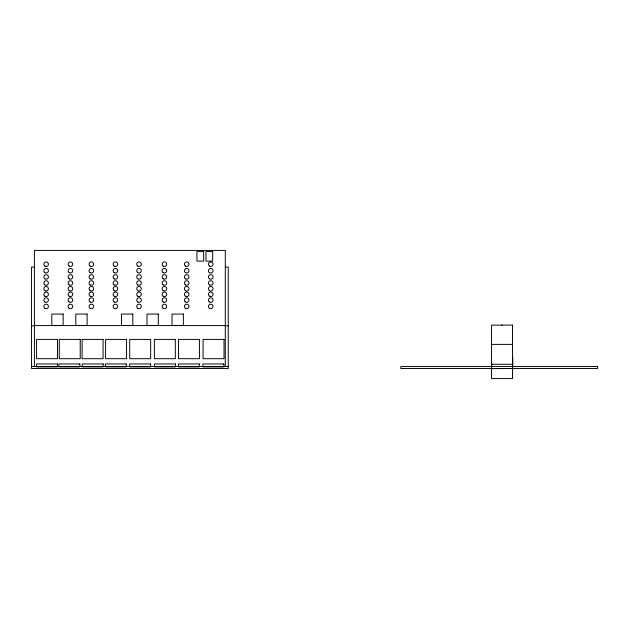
<?xml version="1.0" encoding="UTF-8"?>
<svg xmlns="http://www.w3.org/2000/svg" width="629" height="629" viewBox="0 0 629 629"><rect width="100%" height="100%" fill="white"/><g stroke="black" fill="none" stroke-linecap="round" stroke-linejoin="round"><path stroke-width="0.94" d="M491.823 366.479L491.831 363.57M491.54 368.633L512.501 368.523M34.398 267.097L31.45 267.097L31.45 366.558L228.248 366.558M225.292 267.097L228.248 267.097L228.248 368.523L31.544 368.523L31.544 366.558M34.398 325.57L225.292 325.57M31.45 325.861L34.398 325.861M225.292 325.861L228.248 325.861M491.54 344.385L512.501 344.385M491.54 364.277L512.501 364.277M512.792 357.752L512.792 366.479M502.021 324.863L502.021 325.358M225.292 366.558L225.292 250.421L34.398 250.421L34.398 366.558M203.654 251.545L196.948 251.545L196.948 261.129L203.654 261.129L203.654 251.545M212.665 251.545L205.958 251.545L205.958 261.129L212.665 261.129L212.665 251.545M63.128 314.06L51.83 314.06L51.83 325.484L63.128 325.484L63.128 314.06M87.101 314.06L75.794 314.06L75.794 325.484L87.101 325.484L87.101 314.06M132.813 314.06L121.507 314.06L121.507 325.484L132.813 325.484L132.813 314.06M158.311 314.06L147.005 314.06L147.005 325.484L158.311 325.484L158.311 314.06M183.361 314.06L172.055 314.06L172.055 325.484L183.361 325.484L183.361 314.06M512.501 325.107L491.54 325.107L491.54 378.579L512.501 378.579L512.501 325.107M57.538 339.408L36.576 339.408L36.576 358.695L57.538 358.695L57.538 339.408M80.229 339.408L59.275 339.408L59.275 358.695L80.229 358.695L80.229 339.408M103.062 339.408L82.108 339.408L82.108 358.695L103.062 358.695L103.062 339.408M126.555 339.408L105.601 339.408L105.601 358.695L126.555 358.695L126.555 339.408M150.661 339.408L129.708 339.408L129.708 358.695L150.661 358.695L150.661 339.408M175.318 339.408L154.364 339.408L154.364 358.695L175.318 358.695L175.318 339.408M199.44 339.408L178.479 339.408L178.479 358.695L199.44 358.695L199.44 339.408M224.018 339.408L203.065 339.408L203.065 358.695L224.018 358.695L224.018 339.408M57.538 363.963L36.576 363.963L36.576 366.911L57.538 366.911L57.538 363.963M79.844 363.963L58.89 363.963L58.89 366.911L79.844 366.911L79.844 363.963M103.172 363.963L82.218 363.963L82.218 366.911L103.172 366.911L103.172 363.963M126.311 363.963L105.358 363.963L105.358 366.911L126.311 366.911L126.311 363.963M150.598 363.963L129.645 363.963L129.645 366.911L150.598 366.911L150.598 363.963M175.46 363.963L154.498 363.963L154.498 366.911L175.46 366.911L175.46 363.963M199.362 363.963L178.408 363.963L178.408 366.911L199.362 366.911L199.362 363.963M223.838 363.963L202.884 363.963L202.884 366.911L223.838 366.911L223.838 363.963M597.55 366.558L400.846 366.558L400.846 368.523L597.55 368.523L597.55 366.558M44.863 266.106A2.296 2.296 0 0 0 48.425 264.345A2.296 2.296 0 0 0 45.123 262.144A2.296 2.296 0 0 0 44.863 266.106M44.863 272.624A2.296 2.296 0 0 0 48.425 270.871A2.296 2.296 0 0 0 45.123 268.662A2.296 2.296 0 0 0 44.863 272.624M44.863 278.844A2.296 2.296 0 0 0 48.425 277.082A2.296 2.296 0 0 0 45.123 274.873A2.296 2.296 0 0 0 44.863 278.844M44.863 284.898A2.296 2.296 0 0 0 48.425 283.144A2.296 2.296 0 0 0 45.123 280.935A2.296 2.296 0 0 0 44.863 284.898M44.863 290.645A2.296 2.296 0 0 0 48.425 288.892A2.296 2.296 0 0 0 45.123 286.682A2.296 2.296 0 0 0 44.863 290.645M44.863 296.235A2.296 2.296 0 0 0 48.425 294.482A2.296 2.296 0 0 0 45.123 292.273A2.296 2.296 0 0 0 44.863 296.235M44.863 301.983A2.296 2.296 0 0 0 48.425 300.23A2.296 2.296 0 0 0 45.123 298.02A2.296 2.296 0 0 0 44.863 301.983M44.863 308.352A2.296 2.296 0 0 0 48.425 306.598A2.296 2.296 0 0 0 45.123 304.389A2.296 2.296 0 0 0 44.863 308.352M69.159 308.352A2.296 2.296 0 0 0 72.72 306.598A2.296 2.296 0 0 0 69.418 304.389A2.296 2.296 0 0 0 69.159 308.352M69.159 301.983A2.296 2.296 0 0 0 72.72 300.23A2.296 2.296 0 0 0 69.418 298.02A2.296 2.296 0 0 0 69.159 301.983M69.159 296.235A2.296 2.296 0 0 0 72.72 294.482A2.296 2.296 0 0 0 69.418 292.273A2.296 2.296 0 0 0 69.159 296.235M69.159 290.645A2.296 2.296 0 0 0 72.72 288.892A2.296 2.296 0 0 0 69.418 286.682A2.296 2.296 0 0 0 69.159 290.645M69.159 284.898A2.296 2.296 0 0 0 72.72 283.144A2.296 2.296 0 0 0 69.418 280.935A2.296 2.296 0 0 0 69.159 284.898M69.159 278.844A2.296 2.296 0 0 0 72.72 277.082A2.296 2.296 0 0 0 69.418 274.873A2.296 2.296 0 0 0 69.159 278.844M69.159 272.624A2.296 2.296 0 0 0 72.72 270.871A2.296 2.296 0 0 0 69.418 268.662A2.296 2.296 0 0 0 69.159 272.624M69.159 266.106A2.296 2.296 0 0 0 72.72 264.345A2.296 2.296 0 0 0 69.418 262.144A2.296 2.296 0 0 0 69.159 266.106M90.089 266.106A2.296 2.296 0 0 0 93.658 264.345A2.296 2.296 0 0 0 90.348 262.144A2.296 2.296 0 0 0 90.089 266.106M90.089 272.624A2.296 2.296 0 0 0 93.658 270.871A2.296 2.296 0 0 0 90.348 268.662A2.296 2.296 0 0 0 90.089 272.624M90.089 278.844A2.296 2.296 0 0 0 93.658 277.082A2.296 2.296 0 0 0 90.348 274.873A2.296 2.296 0 0 0 90.089 278.844M90.089 284.898A2.296 2.296 0 0 0 93.658 283.144A2.296 2.296 0 0 0 90.348 280.935A2.296 2.296 0 0 0 90.089 284.898M90.089 290.645A2.296 2.296 0 0 0 93.658 288.892A2.296 2.296 0 0 0 90.348 286.682A2.296 2.296 0 0 0 90.089 290.645M90.089 296.235A2.296 2.296 0 0 0 93.658 294.482A2.296 2.296 0 0 0 90.348 292.273A2.296 2.296 0 0 0 90.089 296.235M90.089 301.983A2.296 2.296 0 0 0 93.658 300.23A2.296 2.296 0 0 0 90.348 298.02A2.296 2.296 0 0 0 90.089 301.983M90.089 308.352A2.296 2.296 0 0 0 93.658 306.598A2.296 2.296 0 0 0 90.348 304.389A2.296 2.296 0 0 0 90.089 308.352M114.148 308.352A2.296 2.296 0 0 0 117.709 306.598A2.296 2.296 0 0 0 114.407 304.389A2.296 2.296 0 0 0 114.148 308.352M114.148 301.983A2.296 2.296 0 0 0 117.709 300.23A2.296 2.296 0 0 0 114.407 298.02A2.296 2.296 0 0 0 114.148 301.983M114.148 296.235A2.296 2.296 0 0 0 117.709 294.482A2.296 2.296 0 0 0 114.407 292.273A2.296 2.296 0 0 0 114.148 296.235M114.148 290.645A2.296 2.296 0 0 0 117.709 288.892A2.296 2.296 0 0 0 114.407 286.682A2.296 2.296 0 0 0 114.148 290.645M114.148 284.898A2.296 2.296 0 0 0 117.709 283.144A2.296 2.296 0 0 0 114.407 280.935A2.296 2.296 0 0 0 114.148 284.898M114.148 278.844A2.296 2.296 0 0 0 117.709 277.082A2.296 2.296 0 0 0 114.407 274.873A2.296 2.296 0 0 0 114.148 278.844M114.148 272.624A2.296 2.296 0 0 0 117.709 270.871A2.296 2.296 0 0 0 114.407 268.662A2.296 2.296 0 0 0 114.148 272.624M114.148 266.106A2.296 2.296 0 0 0 117.709 264.345A2.296 2.296 0 0 0 114.407 262.144A2.296 2.296 0 0 0 114.148 266.106M137.759 266.106A2.296 2.296 0 0 0 141.321 264.345A2.296 2.296 0 0 0 138.018 262.144A2.296 2.296 0 0 0 137.759 266.106M137.759 272.624A2.296 2.296 0 0 0 141.321 270.871A2.296 2.296 0 0 0 138.018 268.662A2.296 2.296 0 0 0 137.759 272.624M137.759 278.844A2.296 2.296 0 0 0 141.321 277.082A2.296 2.296 0 0 0 138.018 274.873A2.296 2.296 0 0 0 137.759 278.844M137.759 284.898A2.296 2.296 0 0 0 141.321 283.144A2.296 2.296 0 0 0 138.018 280.935A2.296 2.296 0 0 0 137.759 284.898M137.759 290.645A2.296 2.296 0 0 0 141.321 288.892A2.296 2.296 0 0 0 138.018 286.682A2.296 2.296 0 0 0 137.759 290.645M137.759 296.235A2.296 2.296 0 0 0 141.321 294.482A2.296 2.296 0 0 0 138.018 292.273A2.296 2.296 0 0 0 137.759 296.235M137.759 301.983A2.296 2.296 0 0 0 141.321 300.23A2.296 2.296 0 0 0 138.018 298.02A2.296 2.296 0 0 0 137.759 301.983M137.759 308.352A2.296 2.296 0 0 0 141.321 306.598A2.296 2.296 0 0 0 138.018 304.389A2.296 2.296 0 0 0 137.759 308.352M163.147 308.352A2.296 2.296 0 0 0 166.709 306.598A2.296 2.296 0 0 0 163.406 304.389A2.296 2.296 0 0 0 163.147 308.352M163.147 301.983A2.296 2.296 0 0 0 166.709 300.23A2.296 2.296 0 0 0 163.406 298.02A2.296 2.296 0 0 0 163.147 301.983M163.147 296.235A2.296 2.296 0 0 0 166.709 294.482A2.296 2.296 0 0 0 163.406 292.273A2.296 2.296 0 0 0 163.147 296.235M163.147 290.645A2.296 2.296 0 0 0 166.709 288.892A2.296 2.296 0 0 0 163.406 286.682A2.296 2.296 0 0 0 163.147 290.645M163.147 284.898A2.296 2.296 0 0 0 166.709 283.144A2.296 2.296 0 0 0 163.406 280.935A2.296 2.296 0 0 0 163.147 284.898M163.147 278.844A2.296 2.296 0 0 0 166.709 277.082A2.296 2.296 0 0 0 163.406 274.873A2.296 2.296 0 0 0 163.147 278.844M163.147 272.624A2.296 2.296 0 0 0 166.709 270.871A2.296 2.296 0 0 0 163.406 268.662A2.296 2.296 0 0 0 163.147 272.624M163.147 266.106A2.296 2.296 0 0 0 166.709 264.345A2.296 2.296 0 0 0 163.406 262.144A2.296 2.296 0 0 0 163.147 266.106M185.421 266.106A2.296 2.296 0 0 0 188.983 264.345A2.296 2.296 0 0 0 185.681 262.144A2.296 2.296 0 0 0 185.421 266.106M185.421 272.624A2.296 2.296 0 0 0 188.983 270.871A2.296 2.296 0 0 0 185.681 268.662A2.296 2.296 0 0 0 185.421 272.624M185.421 278.844A2.296 2.296 0 0 0 188.983 277.082A2.296 2.296 0 0 0 185.681 274.873A2.296 2.296 0 0 0 185.421 278.844M185.421 284.898A2.296 2.296 0 0 0 188.983 283.144A2.296 2.296 0 0 0 185.681 280.935A2.296 2.296 0 0 0 185.421 284.898M185.421 290.645A2.296 2.296 0 0 0 188.983 288.892A2.296 2.296 0 0 0 185.681 286.682A2.296 2.296 0 0 0 185.421 290.645M185.421 296.235A2.296 2.296 0 0 0 188.983 294.482A2.296 2.296 0 0 0 185.681 292.273A2.296 2.296 0 0 0 185.421 296.235M185.421 301.983A2.296 2.296 0 0 0 188.983 300.23A2.296 2.296 0 0 0 185.681 298.02A2.296 2.296 0 0 0 185.421 301.983M185.421 308.352A2.296 2.296 0 0 0 188.983 306.598A2.296 2.296 0 0 0 185.681 304.389A2.296 2.296 0 0 0 185.421 308.352M209.473 308.352A2.296 2.296 0 0 0 213.042 306.598A2.296 2.296 0 0 0 209.732 304.389A2.296 2.296 0 0 0 209.473 308.352M209.473 301.983A2.296 2.296 0 0 0 213.042 300.23A2.296 2.296 0 0 0 209.732 298.02A2.296 2.296 0 0 0 209.473 301.983M209.473 296.235A2.296 2.296 0 0 0 213.042 294.482A2.296 2.296 0 0 0 209.732 292.273A2.296 2.296 0 0 0 209.473 296.235M209.473 290.645A2.296 2.296 0 0 0 213.042 288.892A2.296 2.296 0 0 0 209.732 286.682A2.296 2.296 0 0 0 209.473 290.645M209.473 284.898A2.296 2.296 0 0 0 213.042 283.144A2.296 2.296 0 0 0 209.732 280.935A2.296 2.296 0 0 0 209.473 284.898M209.473 278.844A2.296 2.296 0 0 0 213.042 277.082A2.296 2.296 0 0 0 209.732 274.873A2.296 2.296 0 0 0 209.473 278.844M209.473 272.624A2.296 2.296 0 0 0 213.042 270.871A2.296 2.296 0 0 0 209.732 268.662A2.296 2.296 0 0 0 209.473 272.624M209.473 266.106A2.296 2.296 0 0 0 213.042 264.345A2.296 2.296 0 0 0 209.732 262.144A2.296 2.296 0 0 0 209.473 266.106"/></g></svg>
